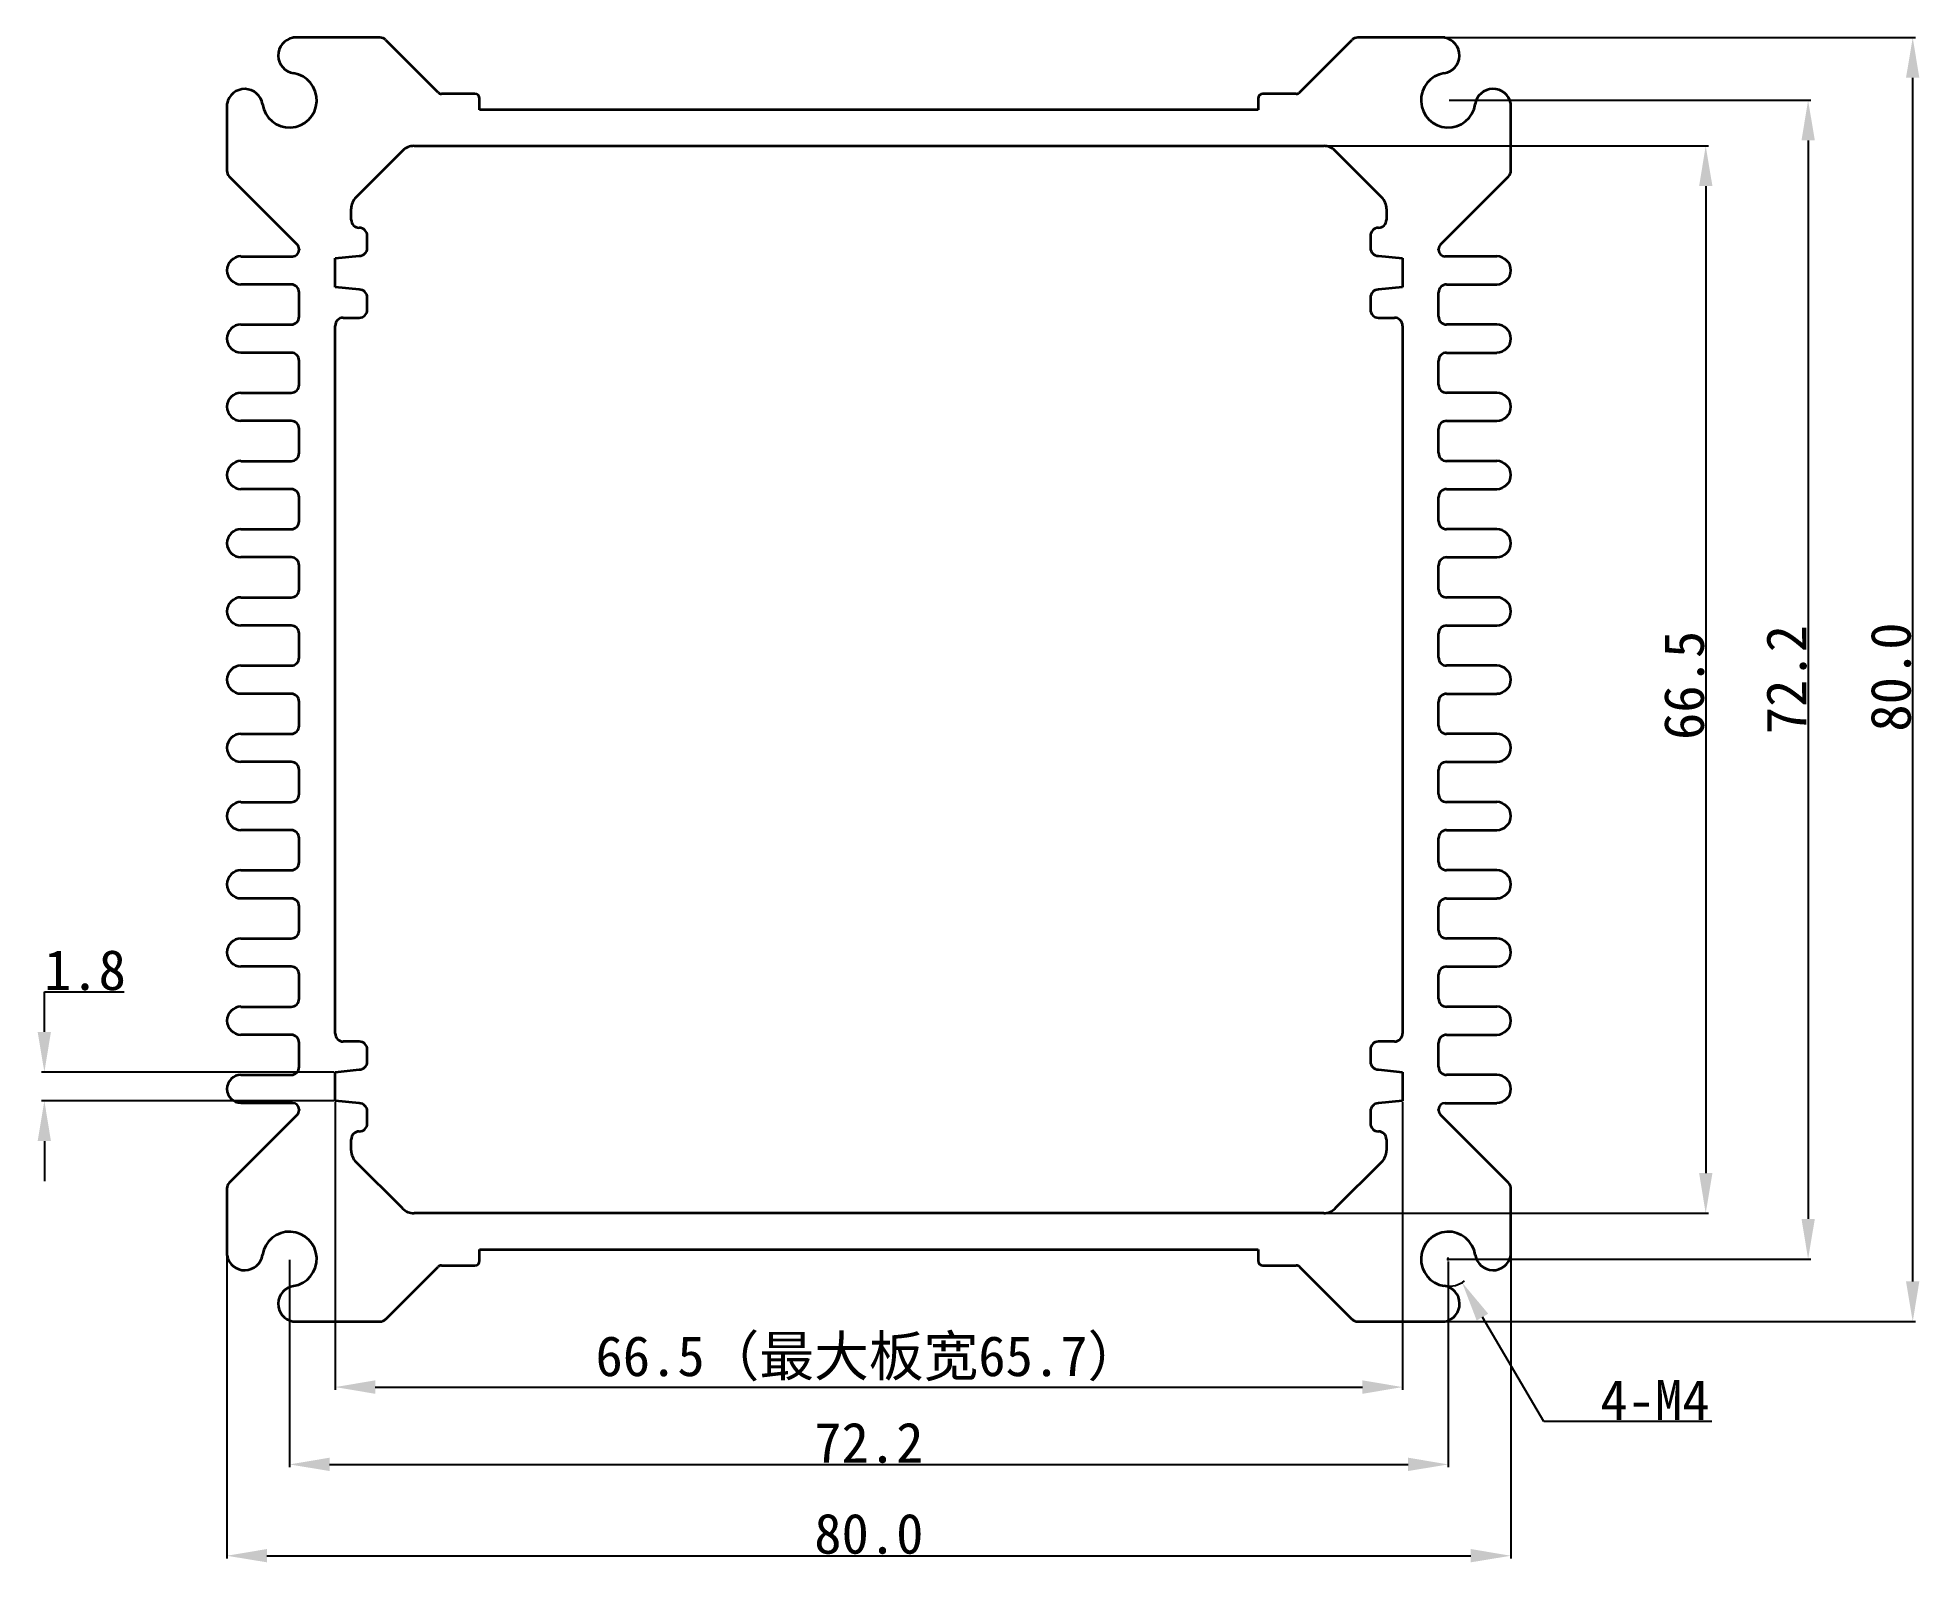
# Model space of a CAD drawing. Header units: inches. Extents: x -12 to 105, y -15 to 80.
import ezdxf

# ---------------------------------------------------------------- set-up
doc = ezdxf.new("R2010")
doc.units = ezdxf.units.IN
doc.header["$MEASUREMENT"] = 0
doc.layers.add('Hatch (ISO)', color=30, linetype='Continuous', lineweight=18)
doc.layers.add('Visible (ISO)', color=7, linetype='Continuous', lineweight=35)
doc.styles.get("Standard").update_dxf_attribs({"font": 'simhei.ttf'})
doc.dimstyles.get("Standard").update_dxf_attribs({"dimtxt": 2.5, "dimasz": 2.5, "dimexe": 0.18, "dimexo": 0.0625, "dimgap": 0.09, "dimtad": 1, "dimtoh": 1, "dimdec": 1, "dimzin": 0, "dimdsep": 46, "dimtxsty": 'Standard', "dimcen": 0.09, "dimadec": 0, "dimazin": 0, "dimtfac": 1, "dimtdec": 1, "dimtofl": 0, "dimtmove": 0, "dimatfit": 3, "dimfxl": 1, "dimtolj": 1, "dimtzin": 0, "dimarcsym": 0})

# ---------------------------------------------------------------- blocks, each defined once
blk = doc.blocks.new('*D1')
at = {"color": 0, "lineweight": -2}
for p, q in [((0, 4.05), (0, -14.77)), ((80, 4.05), (80, -14.77)), ((2.5, -14.59), (77.5, -14.59))]:
    blk.add_line(p, q, dxfattribs=at)
at = {"color": 0}
for points in [[(2.5, -14.17), (2.5, -15), (0, -14.59)], [(77.5, -14.17), (77.5, -15), (80, -14.59)]]:
    blk.add_solid(points, dxfattribs=at)
at = {"layer": 'Defpoints', "color": 0}
for p in [(0, 4.11), (80, 4.11), (80, -14.59)]:
    blk.add_point(p, dxfattribs=at)
at = {"color": 0, "insert": (40, -13.23), "char_height": 2.5, "attachment_point": 5}
blk.add_mtext('\\A1;80.0', dxfattribs=at)
blk = doc.blocks.new('*D2')
at = {"color": 0, "lineweight": -2}
for p, q in [((75.95, 80), (105.22, 80)), ((105.04, 2.5), (105.04, 77.5)), ((75.95, 0), (105.22, 0))]:
    blk.add_line(p, q, dxfattribs=at)
at = {"color": 0}
for points in [[(104.62, 77.5), (105.45, 77.5), (105.04, 80)], [(104.62, 2.5), (105.45, 2.5), (105.04, 0)]]:
    blk.add_solid(points, dxfattribs=at)
at = {"layer": 'Defpoints', "color": 0}
for p in [(75.89, 80), (105.04, 80), (75.89, 0)]:
    blk.add_point(p, dxfattribs=at)
at = {"color": 0, "insert": (103.68, 40.16), "char_height": 2.5, "attachment_point": 5, "rotation": 90}
blk.add_mtext('\\A1;80.0', dxfattribs=at)
blk = doc.blocks.new('*D3')
at = {"color": 0, "lineweight": -2}
for p, q in [((76.01, 3.9), (76.19, 3.9)), ((76.1, 3.81), (76.1, 3.99)), ((82.06, -6.22), (78.23, 0.28)), ((92.52, -6.22), (82.06, -6.22))]:
    blk.add_line(p, q, dxfattribs=at)
blk.add_arc((76.1, 3.9), 1.7, 263.6389, 306.5723, dxfattribs=at)
at = {"color": 0}
blk.add_solid([(78.59, 0.49), (77.87, 0.07), (76.96, 2.44)], dxfattribs=at)
at = {"layer": 'Defpoints', "color": 0}
for p in [(76.1, 3.9), (76.96, 2.44)]:
    blk.add_point(p, dxfattribs=at)
at = {"color": 0, "insert": (88.98, -4.88), "char_height": 2.5, "attachment_point": 5}
blk.add_mtext('\\A1;4-M4', dxfattribs=at)
blk = doc.blocks.new('*D4')
at = {"color": 0, "lineweight": -2}
for p, q in [((-11.37, 18.05), (-11.37, 20.55)), ((-11.37, 20.55), (-6.4, 20.55)), ((6.69, 15.55), (-11.55, 15.55)), ((6.69, 13.75), (-11.55, 13.75)), ((-11.37, 11.25), (-11.37, 8.75))]:
    blk.add_line(p, q, dxfattribs=at)
at = {"color": 0}
for points in [[(-11.79, 18.05), (-10.96, 18.05), (-11.37, 15.55)], [(-11.79, 11.25), (-10.96, 11.25), (-11.37, 13.75)]]:
    blk.add_solid(points, dxfattribs=at)
at = {"layer": 'Defpoints', "color": 0}
for p in [(-11.37, 15.55), (6.75, 15.55), (6.75, 13.75)]:
    blk.add_point(p, dxfattribs=at)
at = {"color": 0, "insert": (-8.84, 21.89), "char_height": 2.5, "attachment_point": 5}
blk.add_mtext('\\A1;1.8', dxfattribs=at)
blk = doc.blocks.new('*D5')
at = {"layer": 'Defpoints', "color": 0}
for p in [(6.75, 13.75), (73.25, 13.75), (73.25, -4.08)]:
    blk.add_point(p, dxfattribs=at)
at = {"layer": 'Hatch (ISO)', "color": 0, "lineweight": -2}
for p, q in [((6.75, 13.69), (6.75, -4.26)), ((73.25, 13.69), (73.25, -4.26)), ((9.25, -4.08), (70.75, -4.08))]:
    blk.add_line(p, q, dxfattribs=at)
at = {"layer": 'Hatch (ISO)', "color": 0}
for points in [[(9.25, -3.66), (9.25, -4.5), (6.75, -4.08)], [(70.75, -3.66), (70.75, -4.5), (73.25, -4.08)]]:
    blk.add_solid(points, dxfattribs=at)
at = {"layer": 'Hatch (ISO)', "color": 0, "insert": (40, -2.31), "char_height": 2.5, "attachment_point": 5}
blk.add_mtext('\\A1;66.5（最大板宽65.7）', dxfattribs=at)
blk = doc.blocks.new('*D7')
at = {"color": 0, "lineweight": -2}
for p, q in [((53.42, 73.25), (92.32, 73.25)), ((92.14, 70.75), (92.14, 9.25)), ((53.42, 6.75), (92.32, 6.75))]:
    blk.add_line(p, q, dxfattribs=at)
at = {"color": 0}
for points in [[(91.73, 70.75), (92.56, 70.75), (92.14, 73.25)], [(91.73, 9.25), (92.56, 9.25), (92.14, 6.75)]]:
    blk.add_solid(points, dxfattribs=at)
at = {"layer": 'Defpoints', "color": 0}
for p in [(53.36, 73.25), (53.36, 6.75), (92.14, 6.75)]:
    blk.add_point(p, dxfattribs=at)
at = {"color": 0, "insert": (90.8, 39.64), "char_height": 2.5, "attachment_point": 5, "rotation": 90}
blk.add_mtext('\\A1;66.5', dxfattribs=at)
blk = doc.blocks.new('*D9')
at = {"color": 0, "lineweight": -2}
for p, q in [((76.16, 76.1), (98.7, 76.1)), ((98.52, 73.6), (98.52, 6.4)), ((76.16, 3.9), (98.7, 3.9))]:
    blk.add_line(p, q, dxfattribs=at)
at = {"color": 0}
for points in [[(98.11, 73.6), (98.94, 73.6), (98.52, 76.1)], [(98.11, 6.4), (98.94, 6.4), (98.52, 3.9)]]:
    blk.add_solid(points, dxfattribs=at)
at = {"layer": 'Defpoints', "color": 0}
for p in [(76.1, 76.1), (76.1, 3.9), (98.52, 3.9)]:
    blk.add_point(p, dxfattribs=at)
at = {"color": 0, "insert": (97.18, 40), "char_height": 2.5, "attachment_point": 5, "rotation": 90}
blk.add_mtext('\\A1;72.2', dxfattribs=at)
blk = doc.blocks.new('*D10')
at = {"color": 0, "lineweight": -2}
for p, q in [((3.9, 3.84), (3.9, -9.08)), ((76.1, 3.75), (76.1, -9.08)), ((6.4, -8.9), (73.6, -8.9))]:
    blk.add_line(p, q, dxfattribs=at)
at = {"color": 0}
for points in [[(6.4, -8.48), (6.4, -9.31), (3.9, -8.9)], [(73.6, -8.48), (73.6, -9.31), (76.1, -8.9)]]:
    blk.add_solid(points, dxfattribs=at)
at = {"layer": 'Defpoints', "color": 0}
for p in [(3.9, 3.9), (76.1, 3.81), (76.1, -8.9)]:
    blk.add_point(p, dxfattribs=at)
at = {"color": 0, "insert": (40, -7.56), "char_height": 2.5, "attachment_point": 5}
blk.add_mtext('\\A1;72.2', dxfattribs=at)

msp = doc.modelspace()

# ---------------------------------------------------------------- linework, layer by layer
at = {"layer": 'Visible (ISO)'}
for p, q in [((9.54, 80), (4.11, 80)), ((13.16, 76.59), (9.9, 79.85)), ((70.1, 79.85), (66.84, 76.59)), ((75.89, 80), (70.46, 80)), ((15.45, 76.5), (13.37, 76.5)), ((66.63, 76.5), (64.55, 76.5)), ((0, 75.89), (0, 71.71)), ((15.75, 75.5), (15.75, 76.2)), ((64.25, 75.5), (15.75, 75.5)), ((64.25, 76.2), (64.25, 75.5)), ((80, 71.71), (80, 75.89)), ((8.04, 70.04), (10.96, 72.96)), ((11.66, 73.25), (68.34, 73.25)), ((69.04, 72.96), (71.96, 70.04)), ((0.15, 71.35), (4.38, 67.12)), ((75.62, 67.12), (79.85, 71.35)), ((7.75, 68.65), (7.75, 69.34)), ((72.25, 69.34), (72.25, 68.65)), ((4.5, 66.83), (4.5, 66.77)), ((8.75, 66.9), (8.75, 67.65)), ((71.25, 67.65), (71.25, 66.9)), ((75.5, 66.77), (75.5, 66.83)), ((0.88, 66.37), (4.1, 66.37)), ((6.75, 66.25), (8.25, 66.4)), ((6.75, 64.45), (6.75, 66.25)), ((71.75, 66.4), (73.25, 66.25)), ((73.25, 66.25), (73.25, 64.45)), ((79.12, 66.37), (75.9, 66.37)), ((4, 64.62), (0.88, 64.62)), ((76, 64.62), (79.12, 64.62)), ((4.5, 62.62), (4.5, 64.12)), ((8.25, 64.3), (6.75, 64.45)), ((8.75, 63.05), (8.75, 63.8)), ((71.25, 63.8), (71.25, 63.05)), ((73.25, 64.45), (71.75, 64.3)), ((75.5, 62.62), (75.5, 64.12)), ((7.25, 62.55), (8.25, 62.55)), ((71.75, 62.55), (72.75, 62.55)), ((0.88, 62.12), (4, 62.12)), ((6.75, 17.95), (6.75, 62.05)), ((73.25, 62.05), (73.25, 17.95)), ((79.12, 62.12), (76, 62.12)), ((4, 60.37), (0.88, 60.37)), ((4.5, 58.37), (4.5, 59.87)), ((75.5, 58.37), (75.5, 59.87)), ((76, 60.37), (79.12, 60.37)), ((0.88, 57.87), (4, 57.87)), ((79.12, 57.87), (76, 57.87)), ((4, 56.12), (0.88, 56.12)), ((4.5, 54.12), (4.5, 55.62)), ((75.5, 54.12), (75.5, 55.62)), ((76, 56.12), (79.12, 56.12)), ((0.88, 53.62), (4, 53.62)), ((79.12, 53.62), (76, 53.62)), ((4, 51.87), (0.88, 51.87)), ((76, 51.87), (79.12, 51.87)), ((4.5, 49.87), (4.5, 51.37)), ((75.5, 49.87), (75.5, 51.37)), ((0.88, 49.37), (4, 49.37)), ((79.12, 49.37), (76, 49.37)), ((4, 47.62), (0.88, 47.62)), ((4.5, 45.62), (4.5, 47.12)), ((75.5, 45.62), (75.5, 47.12)), ((76, 47.62), (79.12, 47.62)), ((0.88, 45.12), (4, 45.12)), ((79.12, 45.12), (76, 45.12)), ((4, 43.37), (0.88, 43.37)), ((4.5, 41.37), (4.5, 42.87)), ((75.5, 41.37), (75.5, 42.87)), ((76, 43.37), (79.12, 43.37)), ((0.88, 40.87), (4, 40.87)), ((79.12, 40.87), (76, 40.87)), ((4, 39.12), (0.88, 39.12)), ((76, 39.12), (79.12, 39.12)), ((4.5, 37.12), (4.5, 38.62)), ((75.5, 37.12), (75.5, 38.62)), ((0.88, 36.62), (4, 36.62)), ((79.12, 36.62), (76, 36.62)), ((4, 34.87), (0.88, 34.87)), ((4.5, 32.87), (4.5, 34.37)), ((75.5, 32.87), (75.5, 34.37)), ((76, 34.87), (79.12, 34.87)), ((0.88, 32.37), (4, 32.37)), ((79.12, 32.37), (76, 32.37)), ((4, 30.62), (0.88, 30.62)), ((76, 30.62), (79.12, 30.62)), ((4.5, 28.62), (4.5, 30.12)), ((75.5, 28.62), (75.5, 30.12)), ((0.88, 28.12), (4, 28.12)), ((79.12, 28.12), (76, 28.12)), ((4, 26.37), (0.88, 26.37)), ((4.5, 24.37), (4.5, 25.87)), ((75.5, 24.37), (75.5, 25.87)), ((76, 26.37), (79.12, 26.37)), ((0.88, 23.87), (4, 23.87)), ((79.12, 23.87), (76, 23.87)), ((4, 22.12), (0.88, 22.12)), ((4.5, 20.12), (4.5, 21.62)), ((75.5, 20.12), (75.5, 21.62)), ((76, 22.12), (79.12, 22.12)), ((0.88, 19.62), (4, 19.62)), ((79.12, 19.62), (76, 19.62)), ((4, 17.87), (0.88, 17.87)), ((76, 17.87), (79.12, 17.87)), ((4.5, 15.87), (4.5, 17.37)), ((8.25, 17.45), (7.25, 17.45)), ((8.75, 16.2), (8.75, 16.95)), ((71.25, 16.95), (71.25, 16.2)), ((72.75, 17.45), (71.75, 17.45)), ((75.5, 15.87), (75.5, 17.37)), ((0.88, 15.37), (4, 15.37)), ((6.75, 15.55), (8.25, 15.7)), ((6.75, 13.75), (6.75, 15.55)), ((71.75, 15.7), (73.25, 15.55)), ((73.25, 15.55), (73.25, 13.75)), ((79.12, 15.37), (76, 15.37)), ((4.1, 13.62), (0.88, 13.62)), ((4.5, 13.22), (4.5, 13.17)), ((8.25, 13.6), (6.75, 13.75)), ((8.75, 12.35), (8.75, 13.1)), ((71.25, 13.1), (71.25, 12.35)), ((73.25, 13.75), (71.75, 13.6)), ((75.5, 13.17), (75.5, 13.22)), ((75.9, 13.62), (79.12, 13.62)), ((4.38, 12.88), (0.15, 8.65)), ((79.85, 8.65), (75.62, 12.88)), ((7.75, 10.66), (7.75, 11.35)), ((72.25, 11.35), (72.25, 10.66)), ((10.96, 7.04), (8.04, 9.96)), ((71.96, 9.96), (69.04, 7.04)), ((0, 8.29), (0, 4.11)), ((80, 4.11), (80, 8.29)), ((68.34, 6.75), (11.66, 6.75)), ((15.75, 3.8), (15.75, 4.5)), ((15.75, 4.5), (64.25, 4.5)), ((64.25, 4.5), (64.25, 3.8)), ((9.9, 0.15), (13.16, 3.41)), ((13.37, 3.5), (15.45, 3.5)), ((64.55, 3.5), (66.63, 3.5)), ((66.84, 3.41), (70.1, 0.15)), ((4.11, 0), (9.54, 0)), ((70.46, 0), (75.89, 0))]:
    msp.add_line(p, q, dxfattribs=at)
for centre, radius, start, end in [((4.32, 78.89), 1.12, 100.6022, 261.5324), ((9.54, 79.5), 0.5, 45, 90), ((70.46, 79.5), 0.5, 90, 135), ((75.68, 78.89), 1.12, 278.4676, 79.3978), ((3.9, 76.1), 1.7, 188.4676, 81.5324), ((76.1, 76.1), 1.7, 98.4676, 351.5324), ((1.11, 75.68), 1.12, 8.4676, 169.3978), ((13.37, 76.8), 0.3, 225, 270), ((15.45, 76.2), 0.3, 0, 90), ((64.55, 76.2), 0.3, 90, 180), ((66.63, 76.8), 0.3, 270, 315), ((78.89, 75.68), 1.13, 10.6022, 171.5324), ((11.66, 72.25), 1, 90, 135), ((68.34, 72.25), 1, 45, 90), ((0.5, 71.71), 0.5, 180, 225), ((79.5, 71.71), 0.5, 315, 0), ((8.75, 69.34), 1, 135, 180), ((71.25, 69.34), 1, 360, 45), ((8.25, 68.65), 0.5, 180, 270), ((8.25, 67.65), 0.5, 0, 90), ((71.75, 67.65), 0.5, 90, 180), ((71.75, 68.65), 0.5, 270, 360), ((4.1, 66.83), 0.4, 0, 45), ((8.25, 66.9), 0.5, 270, 360), ((71.75, 66.9), 0.5, 180, 270), ((75.9, 66.83), 0.4, 135, 180), ((0.88, 65.5), 0.875, 90, 270), ((4.1, 66.77), 0.4, 270, 0), ((75.9, 66.77), 0.4, 180, 270), ((79.12, 65.5), 0.875, 270, 90), ((4, 64.12), 0.5, 0, 90), ((76, 64.12), 0.5, 90, 180), ((8.25, 63.8), 0.5, 0, 90), ((71.75, 63.8), 0.5, 90, 180), ((4, 62.62), 0.5, 270, 0), ((7.25, 62.05), 0.5, 90, 180), ((8.25, 63.05), 0.5, 270, 360), ((71.75, 63.05), 0.5, 180, 270), ((72.75, 62.05), 0.5, 0, 90), ((76, 62.62), 0.5, 180, 270), ((0.88, 61.25), 0.875, 90, 270), ((79.12, 61.25), 0.875, 270, 90), ((4, 59.87), 0.5, 0, 90), ((76, 59.87), 0.5, 90, 180), ((0.88, 57), 0.875, 90, 270), ((4, 58.37), 0.5, 270, 0), ((76, 58.37), 0.5, 180, 270), ((79.12, 57), 0.875, 270, 90), ((4, 55.62), 0.5, 0, 90), ((76, 55.62), 0.5, 90, 180), ((4, 54.12), 0.5, 270, 0), ((76, 54.12), 0.5, 180, 270), ((0.88, 52.75), 0.875, 90, 270), ((79.12, 52.75), 0.875, 270, 90), ((4, 51.37), 0.5, 0, 90), ((76, 51.37), 0.5, 90, 180), ((0.88, 48.5), 0.875, 90, 270), ((4, 49.87), 0.5, 270, 360), ((76, 49.87), 0.5, 180, 270), ((79.12, 48.5), 0.875, 270, 90), ((4, 47.12), 0.5, 0, 90), ((76, 47.12), 0.5, 90, 180), ((0.88, 44.25), 0.875, 90, 270), ((4, 45.62), 0.5, 270, 360), ((76, 45.62), 0.5, 180, 270), ((79.12, 44.25), 0.875, 270, 90), ((4, 42.87), 0.5, 0, 90), ((76, 42.87), 0.5, 90, 180), ((4, 41.37), 0.5, 270, 0), ((76, 41.37), 0.5, 180, 270), ((0.88, 40), 0.875, 90, 270), ((79.12, 40), 0.875, 270, 90), ((4, 38.62), 0.5, 0, 90), ((76, 38.62), 0.5, 90, 180), ((0.88, 35.75), 0.875, 90, 270), ((4, 37.12), 0.5, 270, 360), ((76, 37.12), 0.5, 180, 270), ((79.12, 35.75), 0.875, 270, 90), ((4, 34.37), 0.5, 0, 90), ((76, 34.37), 0.5, 90, 180), ((4, 32.87), 0.5, 270, 0), ((76, 32.87), 0.5, 180, 270), ((0.88, 31.5), 0.875, 90, 270), ((79.12, 31.5), 0.875, 270, 90), ((4, 30.12), 0.5, 0, 90), ((76, 30.12), 0.5, 90, 180), ((4, 28.62), 0.5, 270, 0), ((76, 28.62), 0.5, 180, 270), ((0.88, 27.25), 0.875, 90, 270), ((79.12, 27.25), 0.875, 270, 90), ((4, 25.87), 0.5, 0, 90), ((76, 25.87), 0.5, 90, 180), ((0.88, 23), 0.875, 90, 270), ((4, 24.37), 0.5, 270, 0), ((76, 24.37), 0.5, 180, 270), ((79.12, 23), 0.875, 270, 90), ((4, 21.62), 0.5, 0, 90), ((76, 21.62), 0.5, 90, 180), ((4, 20.12), 0.5, 270, 0), ((76, 20.12), 0.5, 180, 270), ((0.88, 18.75), 0.875, 90, 270), ((79.12, 18.75), 0.875, 270, 90), ((4, 17.37), 0.5, 360, 90), ((7.25, 17.95), 0.5, 180, 270), ((72.75, 17.95), 0.5, 270, 360), ((76, 17.37), 0.5, 90, 180), ((8.25, 16.95), 0.5, 0, 90), ((71.75, 16.95), 0.5, 90, 180), ((0.88, 14.5), 0.875, 90, 270), ((4, 15.87), 0.5, 270, 360), ((8.25, 16.2), 0.5, 270, 0), ((71.75, 16.2), 0.5, 180, 270), ((76, 15.87), 0.5, 180, 270), ((79.12, 14.5), 0.875, 270, 90), ((4.1, 13.22), 0.4, 360, 90), ((4.1, 13.17), 0.4, 315, 0), ((8.25, 13.1), 0.5, 0, 90), ((71.75, 13.1), 0.5, 90, 180), ((75.9, 13.22), 0.4, 90, 180), ((75.9, 13.17), 0.4, 180, 225), ((8.25, 11.35), 0.5, 90, 180), ((8.25, 12.35), 0.5, 270, 0), ((71.75, 12.35), 0.5, 180, 270), ((71.75, 11.35), 0.5, 0, 90), ((8.75, 10.66), 1, 180, 225), ((71.25, 10.66), 1, 315, 360), ((0.5, 8.29), 0.5, 135, 180), ((79.5, 8.29), 0.5, 360, 45), ((11.66, 7.75), 1, 225, 270), ((68.34, 7.75), 1, 270, 315), ((3.9, 3.9), 1.7, 278.4676, 171.5324), ((76.1, 3.9), 1.7, 8.4676, 261.5324), ((1.11, 4.32), 1.12, 190.6022, 351.5324), ((15.45, 3.8), 0.3, 270, 360), ((64.55, 3.8), 0.3, 180, 270), ((78.89, 4.32), 1.12, 188.4676, 349.3978), ((13.37, 3.2), 0.3, 90, 135), ((66.63, 3.2), 0.3, 45, 90), ((4.32, 1.11), 1.12, 98.4676, 259.3978), ((75.68, 1.11), 1.13, 280.6022, 81.5324), ((9.54, 0.5), 0.5, 270, 315), ((70.46, 0.5), 0.5, 225, 270)]:
    msp.add_arc(centre, radius, start, end, dxfattribs=at)

# ---------------------------------------------------------------- dimensions: what is measured, and where the dimension line sits
for base, p1, p2, picture, middle in [((105.04, 80), (75.89, 0), (75.89, 80), '*D2', (105.04, 40.16)), ((92.14, 6.75), (53.36, 73.25), (53.36, 6.75), '*D7', (92.14, 39.64))]:
    dim = msp.add_linear_dim(base=base, p1=p1, p2=p2, angle=90, dimstyle='Standard')
    dim.commit()
    dim.dimension.update_dxf_attribs({"geometry": picture, "text_midpoint": middle, "dimtype": 160})
dim = msp.add_aligned_dim(p1=(76.1, 76.1), p2=(76.1, 3.9), distance=22.42, dimstyle='Standard')
dim.commit()
dim.dimension.update_dxf_attribs({"geometry": '*D9', "text_midpoint": (97.18, 40)})
dim = msp.add_linear_dim(base=(-11.37, 15.55), p1=(6.75, 13.75), p2=(6.75, 15.55), angle=90, dimstyle='Standard')
dim.commit()
dim.dimension.update_dxf_attribs({"geometry": '*D4', "text_midpoint": (-8.84, 21.89)})
for base, p1, p2, picture, middle in [((80, -14.59), (0, 4.11), (80, 4.11), '*D1', (40, -13.23)), ((76.1, -8.9), (3.9, 3.9), (76.1, 3.81), '*D10', (40, -7.56))]:
    dim = msp.add_linear_dim(base=base, p1=p1, p2=p2, dimstyle='Standard')
    dim.commit()
    dim.dimension.update_dxf_attribs({"geometry": picture, "text_midpoint": middle})
dim = msp.add_radius_dim(center=(76.1, 3.9), mpoint=(76.96, 2.44), text='4-M4', dimstyle='Standard')
dim.commit()
dim.dimension.update_dxf_attribs({"geometry": '*D3', "text_midpoint": (88.98, -6.22), "dimtype": 164})
at = {"layer": 'Hatch (ISO)'}
dim = msp.add_linear_dim(base=(73.25, -4.08), p1=(6.75, 13.75), p2=(73.25, 13.75), angle=180, text='<>（最大板宽65.7）', dimstyle='Standard', dxfattribs=at)
dim.commit()
dim.dimension.update_dxf_attribs({"geometry": '*D5', "text_midpoint": (40, -4.08), "dimtype": 160})

doc.saveas('drawing.dxf')
